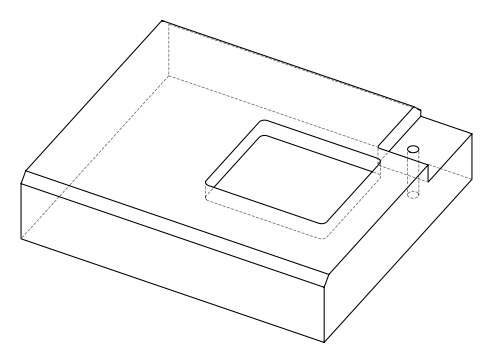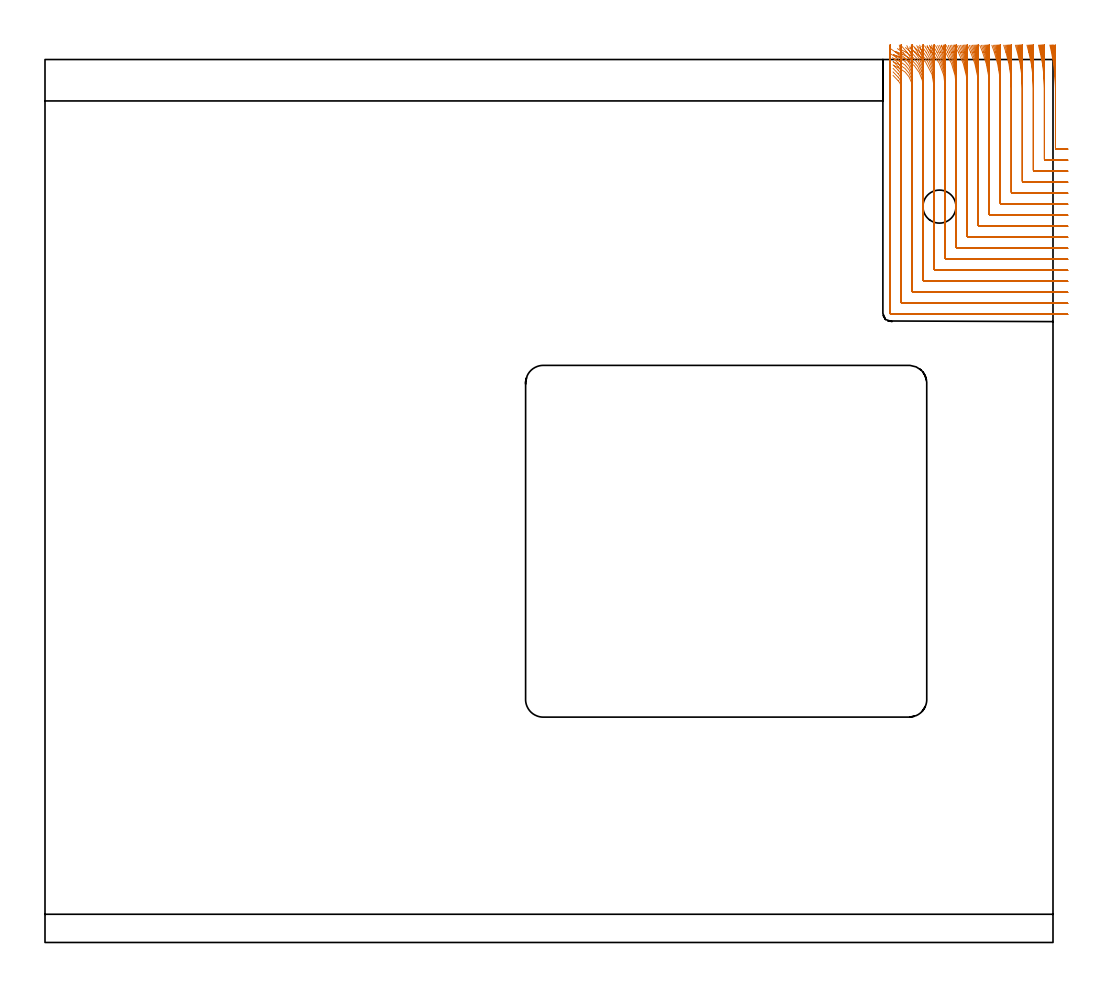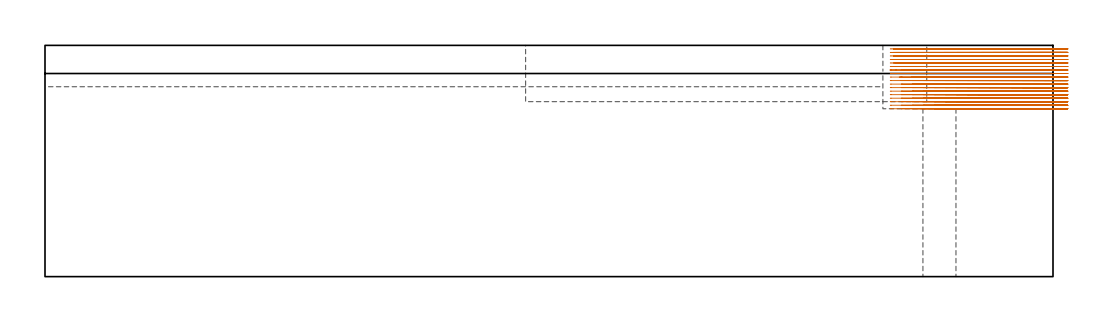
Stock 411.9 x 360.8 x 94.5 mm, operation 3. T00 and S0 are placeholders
(PLAN: 7 operations, 5 tool changes, 139.1 min)
(1 AREA_MILL | FG_CHAMFER_SURFACE | UGT0205_001 | 16.79 min | 49967 mm3)
(2 AREA_MILL_1 | FG_CHAMFER_SURFACE_1 | UGT0205_001 | 16.64 min | 27236 mm3)
(3 MILL_CORNER_NOTCH_RECTANGULAR | CORNER_NOTCH_RECTANGULAR | NXT0201_008 | Follow Part, ap 1.5, ae 75% | 73.32 min | 191637 mm3)
(4 MILL_RECTANGULAR_POCKET | POCKET_RECTANGULAR_STRAIGHT | UGT0201_132 | Follow Part, ap 3.5, ae 75% | 31.72 min | 540738 mm3)
(5 SPOT_DRILL | STEP1HOLE | NXT0321_9005460120000 | 0.04 min | 8 mm3)
(6 DRILL_THROUGH_HOLE_INTO_CENTER | STEP1HOLE | NXT0301_042 | 0.3 min | 2727 mm3)
(7 DRILL_TO_ENLARGE_THROUGH_HOLE | STEP1HOLE | NXT0301_102 | 0.31 min | 7105 mm3)
(TOOL UGT0205_001 | Chamfer Mill 20 x 3 x 45 deg. | D20 FL50 Z2)
(TOOL NXT0201_008 | ENDMILL 6mm [2P460-0600-NA 1630] | D6 FL26 Z6)
(TOOL UGT0201_132 | Carbide End Mill 14.0 | D14 FL30 Z4)
(TOOL NXT0321_9005460120000 | NC Spot Drill, 142deg, 12mm, Carbide, Uncoated | D12 PA142 FL30 Z2)
(TOOL NXT0301_042 | Carbide Drill 7.1mm [860.1-0710-057A1-MM 2214] | D7.1 PA140 FL85 Z2)
(TOOL NXT0301_102 | Carbide Drill 13.5mm [860.1-1350-108A1-MM 2214] | D13.5 PA140 FL123 Z2)
(OP 3 MILL_CORNER_NOTCH_RECTANGULAR)
G17 G21 G94 G90
T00 M6
G54
G17 G0 G90 X410.604 Y366.727 S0 M3
G43 Z104.5 H1
Z93.061
G94 G1 X411.261 Y363.8 F250.
G2 X412.9 Y349.016 R67.5 F500.
G1 Y324.495
G3 X413.195 Y324.2 R0.3
G1 X414.9
X417.9 F250.
G0 Z104.5
X405.937 Y366.716
Z93.061
G1 X406.641 Y363.8
G2 X408.4 Y349.016 R63. F500.
G1 Y319.995
G3 X408.695 Y319.7 R0.3
G1 X414.9
X417.9 F250.
G0 Z104.5
X401.243 Y366.703
Z93.061
G1 X402.001 Y363.8
G2 X403.9 Y349.016 R58.5 F500.
G1 Y315.496
G3 X404.196 Y315.2 R0.3
G1 X414.9
X417.9 F250.
G0 Z104.5
X396.516 Y366.685
Z93.061
G1 X397.337 Y363.8
G2 X399.4 Y349.016 R54. F500.
G1 Y310.996
G3 X399.696 Y310.7 R0.3
G1 X414.9
X417.9 F250.
G0 Z104.5
X391.745 Y366.663
Z93.061
G1 X392.641 Y363.8
G2 X394.9 Y349.016 R49.5 F500.
G1 Y306.496
G3 X395.196 Y306.2 R0.3
G1 X414.9
X417.9 F250.
G0 Z104.5
X386.917 Y366.633
Z93.061
G1 X387.902 Y363.8
G2 X390.4 Y349.016 R45. F500.
G1 Y301.996
G3 X390.696 Y301.7 R0.3
G1 X414.9
X417.9 F250.
G0 Z104.5
X382.01 Y366.593
Z93.061
G1 X383.105 Y363.8
G2 X385.9 Y349.016 R40.5 F500.
G1 Y297.496
G3 X386.196 Y297.2 R0.3
G1 X414.9
X417.9 F250.
G0 Z104.5
X376.992 Y366.535
Z93.061
G1 X378.224 Y363.8
G2 X381.4 Y349.016 R36. F500.
G1 Y292.996
G3 X381.696 Y292.7 R0.3
G1 X414.9
X417.9 F250.
G0 Z104.5
X371.807 Y366.449
Z93.061
G1 X373.215 Y363.8
G2 X376.9 Y349.016 R31.5 F500.
G1 Y288.497
G3 X377.197 Y288.2 R0.3
G1 X414.9
X417.9 F250.
G0 Z104.5
X366.35 Y366.31
Z93.061
G1 X367.993 Y363.8
G2 X372.4 Y349.016 R27. F500.
G1 Y283.997
G3 X372.697 Y283.7 R0.3
G1 X414.9
X417.9 F250.
G0 Z104.5
X360.39 Y366.062
Z93.061
G1 X362.361 Y363.8
G2 X367.9 Y349.016 R22.5 F500.
G1 Y279.497
G3 X368.197 Y279.2 R0.3
G1 X414.9
X417.9 F250.
G0 Z104.5
X353.204 Y365.511
Z93.061
G1 X355.668 Y363.8
G2 X363.4 Y349.016 R18. F500.
G1 Y274.997
G3 X363.697 Y274.7 R0.3
G1 X414.9
X417.9 F250.
G0 Z104.5
X346.738 Y362.781
Z93.061
G1 X349.59 Y361.85
G2 X358.9 Y349.016 R13.5 F500.
G1 Y270.497
G3 X359.197 Y270.2 R0.3
G1 X414.9
X417.9 F250.
G0 Z104.5
X346.713 Y358.412
Z93.061
G1 X349.4 Y357.078
G2 X354.4 Y349.016 R9. F500.
G1 Y265.997
G3 X354.697 Y265.7 R0.3
G1 X414.9
X417.9 F250.
G0 Z104.5
X346.542 Y354.303
Z93.061
G1 X348.63 Y352.149
G2 X349.9 Y349.016 R4.5 F500.
G1 Y261.497
G3 X350.197 Y261.2 R0.3
G1 X414.9
X417.9 F250.
G0 Z104.5
X345.4 Y352.016
Z93.061
G1 Y349.016
Y256.997 F500.
G3 X345.697 Y256.7 R0.3
G1 X414.9
X417.9 F250.
G0 Z104.5
X410.975 Y366.741
Z91.622
G1 X411.568 Y363.8
G2 X412.9 Y350.455 R67.5 F500.
G1 Y324.495
G3 X413.195 Y324.2 R0.3
G1 X414.9
X417.9 F250.
G0 Z104.5
X406.335 Y366.732
Z91.622
G1 X406.97 Y363.8
G2 X408.4 Y350.455 R63. F500.
G1 Y319.995
G3 X408.695 Y319.7 R0.3
G1 X414.9
X417.9 F250.
G0 Z104.5
X401.673 Y366.721
Z91.622
G1 X402.358 Y363.8
G2 X403.9 Y350.455 R58.5 F500.
G1 Y315.496
G3 X404.196 Y315.2 R0.3
G1 X414.9
X417.9 F250.
G0 Z104.5
X396.984 Y366.707
Z91.622
G1 X397.725 Y363.8
G2 X399.4 Y350.455 R54. F500.
G1 Y310.996
G3 X399.696 Y310.7 R0.3
G1 X414.9
X417.9 F250.
G0 Z104.5
X392.258 Y366.689
Z91.622
G1 X393.067 Y363.8
G2 X394.9 Y350.455 R49.5 F500.
G1 Y306.496
G3 X395.196 Y306.2 R0.3
G1 X414.9
X417.9 F250.
G0 Z104.5
X387.486 Y366.665
Z91.622
G1 X388.376 Y363.8
G2 X390.4 Y350.455 R45. F500.
G1 Y301.996
G3 X390.696 Y301.7 R0.3
G1 X414.9
X417.9 F250.
G0 Z104.5
X382.65 Y366.632
Z91.622
G1 X383.638 Y363.8
G2 X385.9 Y350.455 R40.5 F500.
G1 Y297.496
G3 X386.196 Y297.2 R0.3
G1 X414.9
X417.9 F250.
G0 Z104.5
X377.723 Y366.586
Z91.622
G1 X378.835 Y363.8
G2 X381.4 Y350.455 R36. F500.
G1 Y292.996
G3 X381.696 Y292.7 R0.3
G1 X414.9
X417.9 F250.
G0 Z104.5
X372.662 Y366.517
Z91.622
G1 X373.933 Y363.8
G2 X376.9 Y350.455 R31.5 F500.
G1 Y288.497
G3 X377.197 Y288.2 R0.3
G1 X414.9
X417.9 F250.
G0 Z104.5
X367.389 Y366.408
Z91.622
G1 X368.871 Y363.8
G2 X372.4 Y350.455 R27. F500.
G1 Y283.997
G3 X372.697 Y283.7 R0.3
G1 X414.9
X417.9 F250.
G0 Z104.5
X361.736 Y366.215
Z91.622
G1 X363.515 Y363.8
G2 X367.9 Y350.455 R22.5 F500.
G1 Y279.497
G3 X368.197 Y279.2 R0.3
G1 X414.9
X417.9 F250.
G0 Z104.5
X355.255 Y365.813
Z91.622
G1 X357.479 Y363.8
G2 X363.4 Y350.455 R18. F500.
G1 Y274.997
G3 X363.697 Y274.7 R0.3
G1 X414.9
X417.9 F250.
G0 Z104.5
X347.579 Y364.111
Z91.622
G1 X350.368 Y363.007
G2 X358.9 Y350.455 R13.5 F500.
G1 Y270.497
G3 X359.197 Y270.2 R0.3
G1 X414.9
X417.9 F250.
G0 Z104.5
X346.713 Y359.85
Z91.622
G1 X349.4 Y358.517
G2 X354.4 Y350.455 R9. F500.
G1 Y265.997
G3 X354.697 Y265.7 R0.3
G1 X414.9
X417.9 F250.
G0 Z104.5
X346.542 Y355.741
Z91.622
G1 X348.63 Y353.588
G2 X349.9 Y350.455 R4.5 F500.
G1 Y261.497
G3 X350.197 Y261.2 R0.3
G1 X414.9
X417.9 F250.
G0 Z104.5
X345.4 Y353.455
Z91.622
G1 Y350.455
Y256.997 F500.
G3 X345.697 Y256.7 R0.3
G1 X414.9
X417.9 F250.
G0 Z104.5
X411.312 Y366.753
Z90.183
G1 X411.841 Y363.8
G2 X412.9 Y351.893 R67.5 F500.
G1 Y324.495
G3 X413.195 Y324.2 R0.3
G1 X414.9
X417.9 F250.
G0 Z104.5
X406.697 Y366.746
Z90.183
G1 X407.264 Y363.8
G2 X408.4 Y351.893 R63. F500.
G1 Y319.995
G3 X408.695 Y319.7 R0.3
G1 X414.9
X417.9 F250.
G0 Z104.5
X402.065 Y366.737
Z90.183
G1 X402.675 Y363.8
G2 X403.9 Y351.893 R58.5 F500.
G1 Y315.496
G3 X404.196 Y315.2 R0.3
G1 X414.9
X417.9 F250.
G0 Z104.5
X397.409 Y366.726
Z90.183
G1 X398.071 Y363.8
G2 X399.4 Y351.893 R54. F500.
G1 Y310.996
G3 X399.696 Y310.7 R0.3
G1 X414.9
X417.9 F250.
G0 Z104.5
X392.725 Y366.712
Z90.183
G1 X393.447 Y363.8
G2 X394.9 Y351.893 R49.5 F500.
G1 Y306.496
G3 X395.196 Y306.2 R0.3
G1 X414.9
X417.9 F250.
G0 Z104.5
X388.002 Y366.693
Z90.183
G1 X388.796 Y363.8
G2 X390.4 Y351.893 R45. F500.
G1 Y301.996
G3 X390.696 Y301.7 R0.3
G1 X414.9
X417.9 F250.
G0 Z104.5
X383.228 Y366.667
Z90.183
G1 X384.11 Y363.8
G2 X385.9 Y351.893 R40.5 F500.
G1 Y297.496
G3 X386.196 Y297.2 R0.3
G1 X414.9
X417.9 F250.
G0 Z104.5
X378.381 Y366.631
Z90.183
G1 X379.374 Y363.8
G2 X381.4 Y351.893 R36. F500.
G1 Y292.996
G3 X381.696 Y292.7 R0.3
G1 X414.9
X417.9 F250.
G0 Z104.5
X373.429 Y366.577
Z90.183
G1 X374.563 Y363.8
G2 X376.9 Y351.893 R31.5 F500.
G1 Y288.497
G3 X377.197 Y288.2 R0.3
G1 X414.9
X417.9 F250.
G0 Z104.5
X368.31 Y366.492
Z90.183
G1 X369.633 Y363.8
G2 X372.4 Y351.893 R27. F500.
G1 Y283.997
G3 X372.697 Y283.7 R0.3
G1 X414.9
X417.9 F250.
G0 Z104.5
X362.903 Y366.345
Z90.183
G1 X364.491 Y363.8
G2 X367.9 Y351.893 R22.5 F500.
G1 Y279.497
G3 X368.197 Y279.2 R0.3
G1 X414.9
X417.9 F250.
G0 Z104.5
X356.914 Y366.05
Z90.183
G1 X358.899 Y363.8
G2 X363.4 Y351.893 R18. F500.
G1 Y274.997
G3 X363.697 Y274.7 R0.3
G1 X414.9
X417.9 F250.
G0 Z104.5
X349.219 Y365.184
Z90.183
G1 X351.854 Y363.75
G2 X358.9 Y351.893 R13.5 F500.
G1 Y270.497
G3 X359.197 Y270.2 R0.3
G1 X414.9
X417.9 F250.
G0 Z104.5
X346.713 Y361.288
Z90.183
G1 X349.4 Y359.955
G2 X354.4 Y351.893 R9. F500.
G1 Y265.997
G3 X354.697 Y265.7 R0.3
G1 X414.9
X417.9 F250.
G0 Z104.5
X346.541 Y357.179
Z90.183
G1 X348.63 Y355.026
G2 X349.9 Y351.893 R4.5 F500.
G1 Y261.497
G3 X350.197 Y261.2 R0.3
G1 X414.9
X417.9 F250.
G0 Z104.5
X345.4 Y354.893
Z90.183
G1 Y351.893
Y256.997 F500.
G3 X345.697 Y256.7 R0.3
G1 X414.9
X417.9 F250.
G0 Z104.5
X411.619 Y366.758
Z88.744
G1 X412.084 Y363.794
G2 X412.9 Y353.332 R67.5 F500.
G1 Y324.495
G3 X413.195 Y324.2 R0.3
G1 X414.9
X417.9 F250.
G0 Z104.5
X407.026 Y366.758
Z88.744
G1 X407.524 Y363.8
G2 X408.4 Y353.332 R63. F500.
G1 Y319.995
G3 X408.695 Y319.7 R0.3
G1 X414.9
X417.9 F250.
G0 Z104.5
X402.419 Y366.752
Z88.744
G1 X402.956 Y363.8
G2 X403.9 Y353.332 R58.5 F500.
G1 Y315.496
G3 X404.196 Y315.2 R0.3
G1 X414.9
X417.9 F250.
G0 Z104.5
X397.794 Y366.743
Z88.744
G1 X398.376 Y363.8
G2 X399.4 Y353.332 R54. F500.
G1 Y310.996
G3 X399.696 Y310.7 R0.3
G1 X414.9
X417.9 F250.
G0 Z104.5
X393.146 Y366.732
Z88.744
G1 X393.78 Y363.8
G2 X394.9 Y353.332 R49.5 F500.
G1 Y306.496
G3 X395.196 Y306.2 R0.3
G1 X414.9
X417.9 F250.
G0 Z104.5
X388.468 Y366.718
Z88.744
G1 X389.165 Y363.8
G2 X390.4 Y353.332 R45. F500.
G1 Y301.996
G3 X390.696 Y301.7 R0.3
G1 X414.9
X417.9 F250.
G0 Z104.5
X383.748 Y366.698
Z88.744
G1 X384.524 Y363.8
G2 X385.9 Y353.332 R40.5 F500.
G1 Y297.496
G3 X386.196 Y297.2 R0.3
G1 X414.9
X417.9 F250.
G0 Z104.5
X378.972 Y366.67
Z88.744
G1 X379.844 Y363.8
G2 X381.4 Y353.332 R36. F500.
G1 Y292.996
G3 X381.696 Y292.7 R0.3
G1 X414.9
X417.9 F250.
G0 Z104.5
X374.113 Y366.629
Z88.744
G1 X375.11 Y363.8
G2 X376.9 Y353.332 R31.5 F500.
G1 Y288.497
G3 X377.197 Y288.2 R0.3
G1 X414.9
X417.9 F250.
G0 Z104.5
X369.125 Y366.565
Z88.744
G1 X370.288 Y363.8
G2 X372.4 Y353.332 R27. F500.
G1 Y283.997
G3 X372.697 Y283.7 R0.3
G1 X414.9
X417.9 F250.
G0 Z104.5
X363.921 Y366.456
Z88.744
G1 X365.316 Y363.8
G2 X367.9 Y353.332 R22.5 F500.
G1 Y279.497
G3 X368.197 Y279.2 R0.3
G1 X414.9
X417.9 F250.
G0 Z104.5
X358.298 Y366.24
Z88.744
G1 X360.043 Y363.8
G2 X363.4 Y353.332 R18. F500.
G1 Y274.997
G3 X363.697 Y274.7 R0.3
G1 X414.9
X417.9 F250.
G0 Z104.5
X351.598 Y365.694
Z88.744
G1 X353.924 Y363.8
G2 X358.9 Y353.332 R13.5 F500.
G1 Y270.497
G3 X359.197 Y270.2 R0.3
G1 X414.9
X417.9 F250.
G0 Z104.5
X346.776 Y362.718
Z88.744
G1 X349.454 Y361.367
G2 X354.4 Y353.332 R9. F500.
G1 Y265.997
G3 X354.697 Y265.7 R0.3
G1 X414.9
X417.9 F250.
G0 Z104.5
X346.538 Y358.619
Z88.744
G1 X348.628 Y356.467
G2 X349.9 Y353.332 R4.5 F500.
G1 Y261.497
G3 X350.197 Y261.2 R0.3
G1 X414.9
X417.9 F250.
G0 Z104.5
X345.4 Y356.332
Z88.744
G1 Y353.332
Y256.997 F500.
G3 X345.697 Y256.7 R0.3
G1 X414.9
X417.9 F250.
G0 Z104.5
X411.897 Y366.747
Z87.305
G1 X412.297 Y363.774
G2 X412.9 Y354.771 R67.5 F500.
G1 Y324.495
G3 X413.195 Y324.2 R0.3
G1 X414.9
X417.9 F250.
G0 Z104.5
X407.32 Y366.769
Z87.305
G1 X407.75 Y363.8
G2 X408.4 Y354.771 R63. F500.
G1 Y319.995
G3 X408.695 Y319.7 R0.3
G1 X414.9
X417.9 F250.
G0 Z104.5
X402.736 Y366.764
Z87.305
G1 X403.199 Y363.8
G2 X403.9 Y354.771 R58.5 F500.
G1 Y315.496
G3 X404.196 Y315.2 R0.3
G1 X414.9
X417.9 F250.
G0 Z104.5
X398.138 Y366.758
Z87.305
G1 X398.64 Y363.8
G2 X399.4 Y354.771 R54. F500.
G1 Y310.996
G3 X399.696 Y310.7 R0.3
G1 X414.9
X417.9 F250.
G0 Z104.5
X393.522 Y366.75
Z87.305
G1 X394.07 Y363.8
G2 X394.9 Y354.771 R49.5 F500.
G1 Y306.496
G3 X395.196 Y306.2 R0.3
G1 X414.9
X417.9 F250.
G0 Z104.5
X388.883 Y366.739
Z87.305
G1 X389.485 Y363.8
G2 X390.4 Y354.771 R45. F500.
G1 Y301.996
G3 X390.696 Y301.7 R0.3
G1 X414.9
X417.9 F250.
G0 Z104.5
X384.212 Y366.724
Z87.305
G1 X384.881 Y363.8
G2 X385.9 Y354.771 R40.5 F500.
G1 Y297.496
G3 X386.196 Y297.2 R0.3
G1 X414.9
X417.9 F250.
G0 Z104.5
X379.497 Y366.704
Z87.305
G1 X380.249 Y363.8
G2 X381.4 Y354.771 R36. F500.
G1 Y292.996
G3 X381.696 Y292.7 R0.3
G1 X414.9
X417.9 F250.
G0 Z104.5
X374.718 Y366.674
Z87.305
G1 X375.578 Y363.8
G2 X376.9 Y354.771 R31.5 F500.
G1 Y288.497
G3 X377.197 Y288.2 R0.3
G1 X414.9
X417.9 F250.
G0 Z104.5
X369.842 Y366.627
Z87.305
G1 X370.845 Y363.8
G2 X372.4 Y354.771 R27. F500.
G1 Y283.997
G3 X372.697 Y283.7 R0.3
G1 X414.9
X417.9 F250.
G0 Z104.5
X364.805 Y366.548
Z87.305
G1 X366.009 Y363.8
G2 X367.9 Y354.771 R22.5 F500.
G1 Y279.497
G3 X368.197 Y279.2 R0.3
G1 X414.9
X417.9 F250.
G0 Z104.5
X359.467 Y366.395
Z87.305
G1 X360.972 Y363.8
G2 X363.4 Y354.771 R18. F500.
G1 Y274.997
G3 X363.697 Y274.7 R0.3
G1 X414.9
X417.9 F250.
G0 Z104.5
X353.43 Y366.03
Z87.305
G1 X355.436 Y363.8
G2 X358.9 Y354.771 R13.5 F500.
G1 Y270.497
G3 X359.197 Y270.2 R0.3
G1 X414.9
X417.9 F250.
G0 Z104.5
X347.365 Y364.052
Z87.305
G1 X349.953 Y362.534
G2 X354.4 Y354.771 R9. F500.
G1 Y265.997
G3 X354.697 Y265.7 R0.3
G1 X414.9
X417.9 F250.
G0 Z104.5
X346.54 Y360.057
Z87.305
G1 X348.629 Y357.904
G2 X349.9 Y354.771 R4.5 F500.
G1 Y261.497
G3 X350.197 Y261.2 R0.3
G1 X414.9
X417.9 F250.
G0 Z104.5
X345.4 Y357.771
Z87.305
G1 Y354.771
Y256.997 F500.
G3 X345.697 Y256.7 R0.3
G1 X414.9
X417.9 F250.
G0 Z104.5
X412.148 Y366.724
Z85.867
G1 X412.482 Y363.743
G2 X412.9 Y356.242 R67.5 F500.
G1 Y324.495
G3 X413.195 Y324.2 R0.3
G1 X414.9
X417.9 F250.
G0 Z104.5
X407.585 Y366.778
Z85.867
G1 X407.945 Y363.8
G2 X408.4 Y356.242 R63. F500.
G1 Y319.995
G3 X408.695 Y319.7 R0.3
G1 X414.9
X417.9 F250.
G0 Z104.5
X403.022 Y366.775
Z85.867
G1 X403.41 Y363.8
G2 X403.9 Y356.242 R58.5 F500.
G1 Y315.496
G3 X404.196 Y315.2 R0.3
G1 X414.9
X417.9 F250.
G0 Z104.5
X398.448 Y366.77
Z85.867
G1 X398.868 Y363.8
G2 X399.4 Y356.242 R54. F500.
G1 Y310.996
G3 X399.696 Y310.7 R0.3
G1 X414.9
X417.9 F250.
G0 Z104.5
X393.861 Y366.765
Z85.867
G1 X394.32 Y363.8
G2 X394.9 Y356.242 R49.5 F500.
G1 Y306.496
G3 X395.196 Y306.2 R0.3
G1 X414.9
X417.9 F250.
G0 Z104.5
X389.257 Y366.757
Z85.867
G1 X389.761 Y363.8
G2 X390.4 Y356.242 R45. F500.
G1 Y301.996
G3 X390.696 Y301.7 R0.3
G1 X414.9
X417.9 F250.
G0 Z104.5
X384.629 Y366.747
Z85.867
G1 X385.188 Y363.8
G2 X385.9 Y356.242 R40.5 F500.
G1 Y297.496
G3 X386.196 Y297.2 R0.3
G1 X414.9
X417.9 F250.
G0 Z104.5
X379.968 Y366.733
Z85.867
G1 X380.598 Y363.8
G2 X381.4 Y356.242 R36. F500.
G1 Y292.996
G3 X381.696 Y292.7 R0.3
G1 X414.9
X417.9 F250.
G0 Z104.5
X375.26 Y366.712
Z85.867
G1 X375.98 Y363.8
G2 X376.9 Y356.242 R31.5 F500.
G1 Y288.497
G3 X377.197 Y288.2 R0.3
G1 X414.9
X417.9 F250.
G0 Z104.5
X370.481 Y366.68
Z85.867
G1 X371.32 Y363.8
G2 X372.4 Y356.242 R27. F500.
G1 Y283.997
G3 X372.697 Y283.7 R0.3
G1 X414.9
X417.9 F250.
G0 Z104.5
X365.585 Y366.626
Z85.867
G1 X366.592 Y363.8
G2 X367.9 Y356.242 R22.5 F500.
G1 Y279.497
G3 X368.197 Y279.2 R0.3
G1 X414.9
X417.9 F250.
G0 Z104.5
X360.476 Y366.523
Z85.867
G1 X361.736 Y363.8
G2 X363.4 Y356.242 R18. F500.
G1 Y274.997
G3 X363.697 Y274.7 R0.3
G1 X414.9
X417.9 F250.
G0 Z104.5
X354.906 Y366.286
Z85.867
G1 X356.586 Y363.8
G2 X358.9 Y356.242 R13.5 F500.
G1 Y270.497
G3 X359.197 Y270.2 R0.3
G1 X414.9
X417.9 F250.
G0 Z104.5
X348.32 Y365.268
Z85.867
G1 X350.736 Y363.489
G2 X354.4 Y356.242 R9. F500.
G1 Y265.997
G3 X354.697 Y265.7 R0.3
G1 X414.9
X417.9 F250.
G0 Z104.5
X346.317 Y361.572
Z85.867
G1 X348.495 Y359.509
G2 X349.9 Y356.242 R4.5 F500.
G1 Y261.497
G3 X350.197 Y261.2 R0.3
G1 X414.9
X417.9 F250.
G0 Z104.5
X345.4 Y359.242
Z85.867
G1 Y356.242
Y256.997 F500.
G3 X345.697 Y256.7 R0.3
G1 X414.9
X417.9 F250.
G0 Z104.5
X412.393 Y366.693
Z84.428
G1 X412.651 Y363.705
G2 X412.9 Y357.909 R67.5 F500.
G1 Y324.495
G3 X413.195 Y324.2 R0.3
G1 X414.9
X417.9 F250.
G0 Z104.5
X407.843 Y366.787
Z84.428
G1 X408.124 Y363.8
G2 X408.4 Y357.909 R63. F500.
G1 Y319.995
G3 X408.695 Y319.7 R0.3
G1 X414.9
X417.9 F250.
G0 Z104.5
X403.301 Y366.785
Z84.428
G1 X403.603 Y363.8
G2 X403.9 Y357.909 R58.5 F500.
G1 Y315.496
G3 X404.196 Y315.2 R0.3
G1 X414.9
X417.9 F250.
G0 Z104.5
X398.75 Y366.782
Z84.428
G1 X399.078 Y363.8
G2 X399.4 Y357.909 R54. F500.
G1 Y310.996
G3 X399.696 Y310.7 R0.3
G1 X414.9
X417.9 F250.
G0 Z104.5
X394.191 Y366.779
Z84.428
G1 X394.548 Y363.8
G2 X394.9 Y357.909 R49.5 F500.
G1 Y306.496
G3 X395.196 Y306.2 R0.3
G1 X414.9
X417.9 F250.
G0 Z104.5
X389.62 Y366.774
Z84.428
G1 X390.013 Y363.8
G2 X390.4 Y357.909 R45. F500.
G1 Y301.996
G3 X390.696 Y301.7 R0.3
G1 X414.9
X417.9 F250.
G0 Z104.5
X385.033 Y366.768
Z84.428
G1 X385.469 Y363.8
G2 X385.9 Y357.909 R40.5 F500.
G1 Y297.496
G3 X386.196 Y297.2 R0.3
G1 X414.9
X417.9 F250.
G0 Z104.5
X380.424 Y366.76
Z84.428
G1 X380.915 Y363.8
G2 X381.4 Y357.909 R36. F500.
G1 Y292.996
G3 X381.696 Y292.7 R0.3
G1 X414.9
X417.9 F250.
G0 Z104.5
X375.783 Y366.747
Z84.428
G1 X376.344 Y363.8
G2 X376.9 Y357.909 R31.5 F500.
G1 Y288.497
G3 X377.197 Y288.2 R0.3
G1 X414.9
X417.9 F250.
G0 Z104.5
X371.095 Y366.728
Z84.428
G1 X371.749 Y363.8
G2 X372.4 Y357.909 R27. F500.
G1 Y283.997
G3 X372.697 Y283.7 R0.3
G1 X414.9
X417.9 F250.
G0 Z104.5
X366.33 Y366.695
Z84.428
G1 X367.115 Y363.8
G2 X367.9 Y357.909 R22.5 F500.
G1 Y279.497
G3 X368.197 Y279.2 R0.3
G1 X414.9
X417.9 F250.
G0 Z104.5
X361.427 Y366.635
Z84.428
G1 X362.409 Y363.8
G2 X363.4 Y357.909 R18. F500.
G1 Y274.997
G3 X363.697 Y274.7 R0.3
G1 X414.9
X417.9 F250.
G0 Z104.5
X356.238 Y366.499
Z84.428
G1 X357.547 Y363.8
G2 X358.9 Y357.909 R13.5 F500.
G1 Y270.497
G3 X359.197 Y270.2 R0.3
G1 X414.9
X417.9 F250.
G0 Z104.5
X350.24 Y366.068
Z84.428
G1 X352.204 Y363.8
G2 X354.4 Y357.909 R9. F500.
G1 Y265.997
G3 X354.697 Y265.7 R0.3
G1 X414.9
X417.9 F250.
G0 Z104.5
X345.206 Y363.314
Z84.428
G1 X347.76 Y361.74
G2 X349.9 Y357.909 R4.5 F500.
G1 Y261.497
G3 X350.197 Y261.2 R0.3
G1 X414.9
X417.9 F250.
G0 Z104.5
X345.4 Y360.909
Z84.428
G1 Y357.909
Y256.997 F500.
G3 X345.697 Y256.7 R0.3
G1 X414.9
X417.9 F250.
G0 Z104.5
X412.622 Y366.66
Z82.989
G1 X412.792 Y363.664
G2 X412.9 Y359.842 R67.5 F500.
G1 Y324.495
G3 X413.195 Y324.2 R0.3
G1 X414.9
X417.9 F250.
G0 Z104.5
X408.087 Y366.794
Z82.989
G1 X408.276 Y363.8
G2 X408.4 Y359.842 R63. F500.
G1 Y319.995
G3 X408.695 Y319.7 R0.3
G1 X414.9
X417.9 F250.
G0 Z104.5
X403.563 Y366.793
Z82.989
G1 X403.766 Y363.8
G2 X403.9 Y359.842 R58.5 F500.
G1 Y315.496
G3 X404.196 Y315.2 R0.3
G1 X414.9
X417.9 F250.
G0 Z104.5
X399.035 Y366.792
Z82.989
G1 X399.255 Y363.8
G2 X399.4 Y359.842 R54. F500.
G1 Y310.996
G3 X399.696 Y310.7 R0.3
G1 X414.9
X417.9 F250.
G0 Z104.5
X394.502 Y366.79
Z82.989
G1 X394.742 Y363.8
G2 X394.9 Y359.842 R49.5 F500.
G1 Y306.496
G3 X395.196 Y306.2 R0.3
G1 X414.9
X417.9 F250.
G0 Z104.5
X389.962 Y366.788
Z82.989
G1 X390.226 Y363.8
G2 X390.4 Y359.842 R45. F500.
G1 Y301.996
G3 X390.696 Y301.7 R0.3
G1 X414.9
X417.9 F250.
G0 Z104.5
X385.413 Y366.786
Z82.989
G1 X385.706 Y363.8
G2 X385.9 Y359.842 R40.5 F500.
G1 Y297.496
G3 X386.196 Y297.2 R0.3
G1 X414.9
X417.9 F250.
G0 Z104.5
X380.852 Y366.782
Z82.989
G1 X381.182 Y363.8
G2 X381.4 Y359.842 R36. F500.
G1 Y292.996
G3 X381.696 Y292.7 R0.3
G1 X414.9
X417.9 F250.
G0 Z104.5
X376.273 Y366.776
Z82.989
G1 X376.65 Y363.8
G2 X376.9 Y359.842 R31.5 F500.
G1 Y288.497
G3 X377.197 Y288.2 R0.3
G1 X414.9
X417.9 F250.
G0 Z104.5
X371.669 Y366.768
Z82.989
G1 X372.108 Y363.8
G2 X372.4 Y359.842 R27. F500.
G1 Y283.997
G3 X372.697 Y283.7 R0.3
G1 X414.9
X417.9 F250.
G0 Z104.5
X367.021 Y366.753
Z82.989
G1 X367.549 Y363.8
G2 X367.9 Y359.842 R22.5 F500.
G1 Y279.497
G3 X368.197 Y279.2 R0.3
G1 X414.9
X417.9 F250.
G0 Z104.5
X362.3 Y366.727
Z82.989
G1 X362.96 Y363.8
G2 X363.4 Y359.842 R18. F500.
G1 Y274.997
G3 X363.697 Y274.7 R0.3
G1 X414.9
X417.9 F250.
G0 Z104.5
X357.427 Y366.668
Z82.989
G1 X358.307 Y363.8
G2 X358.9 Y359.842 R13.5 F500.
G1 Y270.497
G3 X359.197 Y270.2 R0.3
G1 X414.9
X417.9 F250.
G0 Z104.5
X352.164 Y366.494
Z82.989
G1 X353.483 Y363.8
G2 X354.4 Y359.842 R9. F500.
G1 Y265.997
G3 X354.697 Y265.7 R0.3
G1 X414.9
X417.9 F250.
G0 Z104.5
X345.48 Y365.25
Z82.989
G1 X347.951 Y363.549
G2 X349.9 Y359.842 R4.5 F500.
G1 Y261.497
G3 X350.197 Y261.2 R0.3
G1 X414.9
X417.9 F250.
G0 Z104.5
X345.4 Y362.842
Z82.989
G1 Y359.842
Y256.997 F500.
G3 X345.697 Y256.7 R0.3
G1 X414.9
X417.9 F250.
G0 Z104.5
X412.856 Y366.63
Z81.55
G1 X412.894 Y363.63
G2 X412.9 Y362.76 R67.5 F500.
G1 Y324.495
G3 X413.195 Y324.2 R0.3
G1 X414.9
X417.9 F250.
G0 Z104.5
X408.342 Y366.8
Z81.55
G1 X408.391 Y363.8
G2 X408.4 Y362.76 R63. F500.
G1 Y319.995
G3 X408.695 Y319.7 R0.3
G1 X414.9
X417.9 F250.
G0 Z104.5
X403.837 Y366.8
Z81.55
G1 X403.891 Y363.8
G2 X403.9 Y362.76 R58.5 F500.
G1 Y315.495
G3 X404.195 Y315.2 R0.3
G1 X414.9
X417.9 F250.
G0 Z104.5
X399.332 Y366.799
Z81.55
G1 X399.39 Y363.8
G2 X399.4 Y362.76 R54. F500.
G1 Y310.996
G3 X399.696 Y310.7 R0.3
G1 X414.9
X417.9 F250.
G0 Z104.5
X394.826 Y366.799
Z81.55
G1 X394.889 Y363.8
G2 X394.9 Y362.76 R49.5 F500.
G1 Y306.496
G3 X395.196 Y306.2 R0.3
G1 X414.9
X417.9 F250.
G0 Z104.5
X390.319 Y366.799
Z81.55
G1 X390.388 Y363.8
G2 X390.4 Y362.76 R45. F500.
G1 Y301.996
G3 X390.696 Y301.7 R0.3
G1 X414.9
X417.9 F250.
G0 Z104.5
X385.81 Y366.799
Z81.55
G1 X385.887 Y363.8
G2 X385.9 Y362.76 R40.5 F500.
G1 Y297.496
G3 X386.196 Y297.2 R0.3
G1 X414.9
X417.9 F250.
G0 Z104.5
X381.298 Y366.799
Z81.55
G1 X381.385 Y363.8
G2 X381.4 Y362.76 R36. F500.
G1 Y292.996
G3 X381.696 Y292.7 R0.3
G1 X414.9
X417.9 F250.
G0 Z104.5
X376.784 Y366.798
Z81.55
G1 X376.883 Y363.8
G2 X376.9 Y362.76 R31.5 F500.
G1 Y288.496
G3 X377.196 Y288.2 R0.3
G1 X414.9
X417.9 F250.
G0 Z104.5
X372.264 Y366.798
Z81.55
G1 X372.38 Y363.8
G2 X372.4 Y362.76 R27. F500.
G1 Y283.997
G3 X372.697 Y283.7 R0.3
G1 X414.9
X417.9 F250.
G0 Z104.5
X367.737 Y366.797
Z81.55
G1 X367.876 Y363.8
G2 X367.9 Y362.76 R22.5 F500.
G1 Y279.497
G3 X368.197 Y279.2 R0.3
G1 X414.9
X417.9 F250.
G0 Z104.5
X363.197 Y366.795
Z81.55
G1 X363.37 Y363.8
G2 X363.4 Y362.76 R18. F500.
G1 Y274.997
G3 X363.697 Y274.7 R0.3
G1 X414.9
X417.9 F250.
G0 Z104.5
X358.629 Y366.791
Z81.55
G1 X358.86 Y363.8
G2 X358.9 Y362.76 R13.5 F500.
G1 Y270.497
G3 X359.197 Y270.2 R0.3
G1 X414.9
X417.9 F250.
G0 Z104.5
X353.993 Y366.78
Z81.55
G1 X354.34 Y363.8
G2 X354.4 Y362.76 R9. F500.
G1 Y265.997
G3 X354.697 Y265.7 R0.3
G1 X414.9
X417.9 F250.
G0 Z104.5
X349.085 Y366.719
Z81.55
G1 X349.778 Y363.8
G2 X349.9 Y362.76 R4.5 F500.
G1 Y261.497
G3 X350.197 Y261.2 R0.3
G1 X414.9
X417.9 F250.
G0 Z104.5
X345.4 Y365.76
Z81.55
G1 Y362.76
Y256.997 F500.
G3 X345.697 Y256.7 R0.3
G1 X414.9
X417.9 F250.
G0 Z104.5
X412.9 Y366.628
Z80.111
G1 Y363.628
Y324.495 F500.
G3 X413.195 Y324.2 R0.3
G1 X414.9
X417.9 F250.
G0 Z104.5
X408.395 Y366.8
Z80.111
G1 X408.4 Y363.8
Y363.701 F500.
Y319.995
G3 X408.695 Y319.7 R0.3
G1 X414.9
X417.9 F250.
G0 Z104.5
X403.895 Y366.8
Z80.111
G1 X403.9 Y363.8
Y363.701 F500.
Y315.495
G3 X404.195 Y315.2 R0.3
G1 X414.9
X417.9 F250.
G0 Z104.5
X399.394 Y366.8
Z80.111
G1 X399.4 Y363.8
Y363.701 F500.
Y310.996
G3 X399.696 Y310.7 R0.3
G1 X414.9
X417.9 F250.
G0 Z104.5
X394.894 Y366.8
Z80.111
G1 X394.9 Y363.8
Y363.701 F500.
Y306.496
G3 X395.196 Y306.2 R0.3
G1 X414.9
X417.9 F250.
G0 Z104.5
X390.393 Y366.8
Z80.111
G1 X390.4 Y363.8
Y363.701 F500.
Y301.996
G3 X390.696 Y301.7 R0.3
G1 X414.9
X417.9 F250.
G0 Z104.5
X385.893 Y366.8
Z80.111
G1 X385.9 Y363.8
Y363.701 F500.
Y297.496
G3 X386.196 Y297.2 R0.3
G1 X414.9
X417.9 F250.
G0 Z104.5
X381.392 Y366.8
Z80.111
G1 X381.4 Y363.8
Y363.701 F500.
Y292.996
G3 X381.696 Y292.7 R0.3
G1 X414.9
X417.9 F250.
G0 Z104.5
X376.89 Y366.8
Z80.111
G1 X376.9 Y363.8
Y363.701 F500.
Y288.496
G3 X377.196 Y288.2 R0.3
G1 X414.9
X417.9 F250.
G0 Z104.5
X372.389 Y366.8
Z80.111
G1 X372.4 Y363.8
Y363.701 F500.
Y283.997
G3 X372.697 Y283.7 R0.3
G1 X414.9
X417.9 F250.
G0 Z104.5
X367.887 Y366.8
Z80.111
G1 X367.9 Y363.8
Y363.701 F500.
Y279.497
G3 X368.197 Y279.2 R0.3
G1 X414.9
X417.9 F250.
G0 Z104.5
X363.383 Y366.8
Z80.111
G1 X363.4 Y363.8
Y363.701 F500.
Y274.997
G3 X363.697 Y274.7 R0.3
G1 X414.9
X417.9 F250.
G0 Z104.5
X358.878 Y366.8
Z80.111
G1 X358.9 Y363.8
Y363.701 F500.
Y270.497
G3 X359.197 Y270.2 R0.3
G1 X414.9
X417.9 F250.
G0 Z104.5
X354.367 Y366.8
Z80.111
G1 X354.399 Y363.8
X354.4 Y363.701 F500.
Y265.997
G3 X354.697 Y265.7 R0.3
G1 X414.9
X417.9 F250.
G0 Z104.5
X349.833 Y366.799
Z80.111
G1 X349.899 Y363.8
X349.9 Y363.701 F500.
Y261.497
G3 X350.197 Y261.2 R0.3
G1 X414.9
X417.9 F250.
G0 Z104.5
X345.4 Y366.701
Z80.111
G1 Y363.701
Y256.997 F500.
G3 X345.697 Y256.7 R0.3
G1 X414.9
X417.9 F250.
G0 Z104.5
X412.9 Y366.628
Z78.672
G1 Y363.628
Y324.495 F500.
G3 X413.195 Y324.2 R0.3
G1 X414.9
X417.9 F250.
G0 Z104.5
X408.4 Y366.8
Z78.672
G1 Y363.8
Y319.995 F500.
G3 X408.695 Y319.7 R0.3
G1 X414.9
X417.9 F250.
G0 Z104.5
X403.9 Y366.8
Z78.672
G1 Y363.8
Y315.495 F500.
G3 X404.195 Y315.2 R0.3
G1 X414.9
X417.9 F250.
G0 Z104.5
X399.4 Y366.8
Z78.672
G1 Y363.8
Y310.996 F500.
G3 X399.696 Y310.7 R0.3
G1 X414.9
X417.9 F250.
G0 Z104.5
X394.9 Y366.8
Z78.672
G1 Y363.8
Y306.496 F500.
G3 X395.196 Y306.2 R0.3
G1 X414.9
X417.9 F250.
G0 Z104.5
X390.4 Y366.8
Z78.672
G1 Y363.8
Y301.996 F500.
G3 X390.696 Y301.7 R0.3
G1 X414.9
X417.9 F250.
G0 Z104.5
X385.9 Y366.8
Z78.672
G1 Y363.8
Y297.496 F500.
G3 X386.196 Y297.2 R0.3
G1 X414.9
X417.9 F250.
G0 Z104.5
X381.4 Y366.8
Z78.672
G1 Y363.8
Y292.996 F500.
G3 X381.696 Y292.7 R0.3
G1 X414.9
X417.9 F250.
G0 Z104.5
X376.9 Y366.8
Z78.672
G1 Y363.8
Y288.496 F500.
G3 X377.196 Y288.2 R0.3
G1 X414.9
X417.9 F250.
G0 Z104.5
X372.4 Y366.8
Z78.672
G1 Y363.8
Y283.997 F500.
G3 X372.697 Y283.7 R0.3
G1 X414.9
X417.9 F250.
G0 Z104.5
X367.9 Y366.8
Z78.672
G1 Y363.8
Y279.497 F500.
G3 X368.197 Y279.2 R0.3
G1 X414.9
X417.9 F250.
G0 Z104.5
X363.4 Y366.8
Z78.672
G1 Y363.8
Y274.997 F500.
G3 X363.697 Y274.7 R0.3
G1 X414.9
X417.9 F250.
G0 Z104.5
X358.9 Y366.8
Z78.672
G1 Y363.8
Y270.497 F500.
G3 X359.197 Y270.2 R0.3
G1 X414.9
X417.9 F250.
G0 Z104.5
X354.4 Y366.8
Z78.672
G1 Y363.8
Y265.997 F500.
G3 X354.697 Y265.7 R0.3
G1 X414.9
X417.9 F250.
G0 Z104.5
X349.9 Y366.8
Z78.672
G1 Y363.8
Y261.497 F500.
G3 X350.197 Y261.2 R0.3
G1 X414.9
X417.9 F250.
G0 Z104.5
X345.4 Y366.8
Z78.672
G1 Y363.8
Y256.997 F500.
G3 X345.697 Y256.7 R0.3
G1 X414.9
X417.9 F250.
G0 Z104.5
X412.9 Y366.628
Z77.233
G1 Y363.628
Y324.495 F500.
G3 X413.195 Y324.2 R0.3
G1 X414.9
X417.9 F250.
G0 Z104.5
X408.4 Y366.8
Z77.233
G1 Y363.8
Y319.995 F500.
G3 X408.695 Y319.7 R0.3
G1 X414.9
X417.9 F250.
G0 Z104.5
X403.9 Y366.8
Z77.233
G1 Y363.8
Y315.495 F500.
G3 X404.195 Y315.2 R0.3
G1 X414.9
X417.9 F250.
G0 Z104.5
X399.4 Y366.8
Z77.233
G1 Y363.8
Y310.996 F500.
G3 X399.696 Y310.7 R0.3
G1 X414.9
X417.9 F250.
G0 Z104.5
X394.9 Y366.8
Z77.233
G1 Y363.8
Y306.496 F500.
G3 X395.196 Y306.2 R0.3
G1 X414.9
X417.9 F250.
G0 Z104.5
X390.4 Y366.8
Z77.233
G1 Y363.8
Y301.996 F500.
G3 X390.696 Y301.7 R0.3
G1 X414.9
X417.9 F250.
G0 Z104.5
X385.9 Y366.8
Z77.233
G1 Y363.8
Y297.496 F500.
G3 X386.196 Y297.2 R0.3
G1 X414.9
X417.9 F250.
G0 Z104.5
X381.4 Y366.8
Z77.233
G1 Y363.8
Y292.996 F500.
G3 X381.696 Y292.7 R0.3
G1 X414.9
X417.9 F250.
G0 Z104.5
X376.9 Y366.8
Z77.233
G1 Y363.8
Y288.496 F500.
G3 X377.196 Y288.2 R0.3
G1 X414.9
X417.9 F250.
G0 Z104.5
X372.4 Y366.8
Z77.233
G1 Y363.8
Y283.997 F500.
G3 X372.697 Y283.7 R0.3
G1 X414.9
X417.9 F250.
G0 Z104.5
X367.9 Y366.8
Z77.233
G1 Y363.8
Y279.497 F500.
G3 X368.197 Y279.2 R0.3
G1 X414.9
X417.9 F250.
G0 Z104.5
X363.4 Y366.8
Z77.233
G1 Y363.8
Y274.997 F500.
G3 X363.697 Y274.7 R0.3
G1 X414.9
X417.9 F250.
G0 Z104.5
X358.9 Y366.8
Z77.233
G1 Y363.8
Y270.497 F500.
G3 X359.197 Y270.2 R0.3
G1 X414.9
X417.9 F250.
G0 Z104.5
X354.4 Y366.8
Z77.233
G1 Y363.8
Y265.997 F500.
G3 X354.697 Y265.7 R0.3
G1 X414.9
X417.9 F250.
G0 Z104.5
X349.9 Y366.8
Z77.233
G1 Y363.8
Y261.497 F500.
G3 X350.197 Y261.2 R0.3
G1 X414.9
X417.9 F250.
G0 Z104.5
X345.4 Y366.8
Z77.233
G1 Y363.8
Y256.997 F500.
G3 X345.697 Y256.7 R0.3
G1 X414.9
X417.9 F250.
G0 Z104.5
X412.9 Y366.628
Z75.794
G1 Y363.628
Y324.495 F500.
G3 X413.195 Y324.2 R0.3
G1 X414.9
X417.9 F250.
G0 Z104.5
X408.4 Y366.8
Z75.794
G1 Y363.8
Y319.995 F500.
G3 X408.695 Y319.7 R0.3
G1 X414.9
X417.9 F250.
G0 Z104.5
X403.9 Y366.8
Z75.794
G1 Y363.8
Y315.495 F500.
G3 X404.195 Y315.2 R0.3
G1 X414.9
X417.9 F250.
G0 Z104.5
X399.4 Y366.8
Z75.794
G1 Y363.8
Y310.996 F500.
G3 X399.696 Y310.7 R0.3
G1 X414.9
X417.9 F250.
G0 Z104.5
X394.9 Y366.8
Z75.794
G1 Y363.8
Y306.496 F500.
G3 X395.196 Y306.2 R0.3
G1 X414.9
X417.9 F250.
G0 Z104.5
X390.4 Y366.8
Z75.794
G1 Y363.8
Y301.996 F500.
G3 X390.696 Y301.7 R0.3
G1 X414.9
X417.9 F250.
G0 Z104.5
X385.9 Y366.8
Z75.794
G1 Y363.8
Y297.496 F500.
G3 X386.196 Y297.2 R0.3
G1 X414.9
X417.9 F250.
G0 Z104.5
X381.4 Y366.8
Z75.794
G1 Y363.8
Y292.996 F500.
G3 X381.696 Y292.7 R0.3
G1 X414.9
X417.9 F250.
G0 Z104.5
X376.9 Y366.8
Z75.794
G1 Y363.8
Y288.496 F500.
G3 X377.196 Y288.2 R0.3
G1 X414.9
X417.9 F250.
G0 Z104.5
X372.4 Y366.8
Z75.794
G1 Y363.8
Y283.997 F500.
G3 X372.697 Y283.7 R0.3
G1 X414.9
X417.9 F250.
G0 Z104.5
X367.9 Y366.8
Z75.794
G1 Y363.8
Y279.497 F500.
G3 X368.197 Y279.2 R0.3
G1 X414.9
X417.9 F250.
G0 Z104.5
X363.4 Y366.8
Z75.794
G1 Y363.8
Y274.997 F500.
G3 X363.697 Y274.7 R0.3
G1 X414.9
X417.9 F250.
G0 Z104.5
X358.9 Y366.8
Z75.794
G1 Y363.8
Y270.497 F500.
G3 X359.197 Y270.2 R0.3
G1 X414.9
X417.9 F250.
G0 Z104.5
X354.4 Y366.8
Z75.794
G1 Y363.8
Y265.997 F500.
G3 X354.697 Y265.7 R0.3
G1 X414.9
X417.9 F250.
G0 Z104.5
X349.9 Y366.8
Z75.794
G1 Y363.8
Y261.497 F500.
G3 X350.197 Y261.2 R0.3
G1 X414.9
X417.9 F250.
G0 Z104.5
X345.4 Y366.8
Z75.794
G1 Y363.8
Y256.997 F500.
G3 X345.697 Y256.7 R0.3
G1 X414.9
X417.9 F250.
G0 Z104.5
X412.9 Y366.628
Z74.356
G1 Y363.628
Y324.495 F500.
G3 X413.195 Y324.2 R0.3
G1 X414.9
X417.9 F250.
G0 Z104.5
X408.4 Y366.8
Z74.356
G1 Y363.8
Y319.995 F500.
G3 X408.695 Y319.7 R0.3
G1 X414.9
X417.9 F250.
G0 Z104.5
X403.9 Y366.8
Z74.356
G1 Y363.8
Y315.495 F500.
G3 X404.195 Y315.2 R0.3
G1 X414.9
X417.9 F250.
G0 Z104.5
X399.4 Y366.8
Z74.356
G1 Y363.8
Y310.996 F500.
G3 X399.696 Y310.7 R0.3
G1 X414.9
X417.9 F250.
G0 Z104.5
X394.9 Y366.8
Z74.356
G1 Y363.8
Y306.496 F500.
G3 X395.196 Y306.2 R0.3
G1 X414.9
X417.9 F250.
G0 Z104.5
X390.4 Y366.8
Z74.356
G1 Y363.8
Y301.996 F500.
G3 X390.696 Y301.7 R0.3
G1 X414.9
X417.9 F250.
G0 Z104.5
X385.9 Y366.8
Z74.356
G1 Y363.8
Y297.496 F500.
G3 X386.196 Y297.2 R0.3
G1 X414.9
X417.9 F250.
G0 Z104.5
X381.4 Y366.8
Z74.356
G1 Y363.8
Y292.996 F500.
G3 X381.696 Y292.7 R0.3
G1 X414.9
X417.9 F250.
G0 Z104.5
X376.9 Y366.8
Z74.356
G1 Y363.8
Y288.496 F500.
G3 X377.196 Y288.2 R0.3
G1 X414.9
X417.9 F250.
G0 Z104.5
X372.4 Y366.8
Z74.356
G1 Y363.8
Y283.997 F500.
G3 X372.697 Y283.7 R0.3
G1 X414.9
X417.9 F250.
G0 Z104.5
X367.9 Y366.8
Z74.356
G1 Y363.8
Y279.497 F500.
G3 X368.197 Y279.2 R0.3
G1 X414.9
X417.9 F250.
G0 Z104.5
X363.4 Y366.8
Z74.356
G1 Y363.8
Y274.997 F500.
G3 X363.697 Y274.7 R0.3
G1 X414.9
X417.9 F250.
G0 Z104.5
X358.9 Y366.8
Z74.356
G1 Y363.8
Y270.497 F500.
G3 X359.197 Y270.2 R0.3
G1 X414.9
X417.9 F250.
G0 Z104.5
X354.4 Y366.8
Z74.356
G1 Y363.8
Y265.997 F500.
G3 X354.697 Y265.7 R0.3
G1 X414.9
X417.9 F250.
G0 Z104.5
X349.9 Y366.8
Z74.356
G1 Y363.8
Y261.497 F500.
G3 X350.197 Y261.2 R0.3
G1 X414.9
X417.9 F250.
G0 Z104.5
X345.4 Y366.8
Z74.356
G1 Y363.8
Y256.997 F500.
G3 X345.697 Y256.7 R0.3
G1 X414.9
X417.9 F250.
G0 Z104.5
X412.9 Y366.628
Z72.917
G1 Y363.628
Y324.495 F500.
G3 X413.195 Y324.2 R0.3
G1 X414.9
X417.9 F250.
G0 Z104.5
X408.4 Y366.8
Z72.917
G1 Y363.8
Y319.995 F500.
G3 X408.695 Y319.7 R0.3
G1 X414.9
X417.9 F250.
G0 Z104.5
X403.9 Y366.8
Z72.917
G1 Y363.8
Y315.495 F500.
G3 X404.195 Y315.2 R0.3
G1 X414.9
X417.9 F250.
G0 Z104.5
X399.4 Y366.8
Z72.917
G1 Y363.8
Y310.996 F500.
G3 X399.696 Y310.7 R0.3
G1 X414.9
X417.9 F250.
G0 Z104.5
X394.9 Y366.8
Z72.917
G1 Y363.8
Y306.496 F500.
G3 X395.196 Y306.2 R0.3
G1 X414.9
X417.9 F250.
G0 Z104.5
X390.4 Y366.8
Z72.917
G1 Y363.8
Y301.996 F500.
G3 X390.696 Y301.7 R0.3
G1 X414.9
X417.9 F250.
G0 Z104.5
X385.9 Y366.8
Z72.917
G1 Y363.8
Y297.496 F500.
G3 X386.196 Y297.2 R0.3
G1 X414.9
X417.9 F250.
G0 Z104.5
X381.4 Y366.8
Z72.917
G1 Y363.8
Y292.996 F500.
G3 X381.696 Y292.7 R0.3
G1 X414.9
X417.9 F250.
G0 Z104.5
X376.9 Y366.8
Z72.917
G1 Y363.8
Y288.496 F500.
G3 X377.196 Y288.2 R0.3
G1 X414.9
X417.9 F250.
G0 Z104.5
X372.4 Y366.8
Z72.917
G1 Y363.8
Y283.997 F500.
G3 X372.697 Y283.7 R0.3
G1 X414.9
X417.9 F250.
G0 Z104.5
X367.9 Y366.8
Z72.917
G1 Y363.8
Y279.497 F500.
G3 X368.197 Y279.2 R0.3
G1 X414.9
X417.9 F250.
G0 Z104.5
X363.4 Y366.8
Z72.917
G1 Y363.8
Y274.997 F500.
G3 X363.697 Y274.7 R0.3
G1 X414.9
X417.9 F250.
G0 Z104.5
X358.9 Y366.8
Z72.917
G1 Y363.8
Y270.497 F500.
G3 X359.197 Y270.2 R0.3
G1 X414.9
X417.9 F250.
G0 Z104.5
X354.4 Y366.8
Z72.917
G1 Y363.8
Y265.997 F500.
G3 X354.697 Y265.7 R0.3
G1 X414.9
X417.9 F250.
G0 Z104.5
X349.9 Y366.8
Z72.917
G1 Y363.8
Y261.497 F500.
G3 X350.197 Y261.2 R0.3
G1 X414.9
X417.9 F250.
G0 Z104.5
X345.4 Y366.8
Z72.917
G1 Y363.8
Y256.997 F500.
G3 X345.697 Y256.7 R0.3
G1 X414.9
X417.9 F250.
G0 Z104.5
X412.9 Y366.628
Z71.478
G1 Y363.628
Y324.495 F500.
G3 X413.195 Y324.2 R0.3
G1 X414.9
X417.9 F250.
G0 Z104.5
X408.4 Y366.8
Z71.478
G1 Y363.8
Y319.995 F500.
G3 X408.695 Y319.7 R0.3
G1 X414.9
X417.9 F250.
G0 Z104.5
X403.9 Y366.8
Z71.478
G1 Y363.8
Y315.495 F500.
G3 X404.195 Y315.2 R0.3
G1 X414.9
X417.9 F250.
G0 Z104.5
X399.4 Y366.8
Z71.478
G1 Y363.8
Y310.996 F500.
G3 X399.696 Y310.7 R0.3
G1 X414.9
X417.9 F250.
G0 Z104.5
X394.9 Y366.8
Z71.478
G1 Y363.8
Y306.496 F500.
G3 X395.196 Y306.2 R0.3
G1 X414.9
X417.9 F250.
G0 Z104.5
X390.4 Y366.8
Z71.478
G1 Y363.8
Y301.996 F500.
G3 X390.696 Y301.7 R0.3
G1 X414.9
X417.9 F250.
G0 Z104.5
X385.9 Y366.8
Z71.478
G1 Y363.8
Y297.496 F500.
G3 X386.196 Y297.2 R0.3
G1 X414.9
X417.9 F250.
G0 Z104.5
X381.4 Y366.8
Z71.478
G1 Y363.8
Y292.996 F500.
G3 X381.696 Y292.7 R0.3
G1 X414.9
X417.9 F250.
G0 Z104.5
X376.9 Y366.8
Z71.478
G1 Y363.8
Y288.496 F500.
G3 X377.196 Y288.2 R0.3
G1 X414.9
X417.9 F250.
G0 Z104.5
X372.4 Y366.8
Z71.478
G1 Y363.8
Y283.997 F500.
G3 X372.697 Y283.7 R0.3
G1 X414.9
X417.9 F250.
G0 Z104.5
X367.9 Y366.8
Z71.478
G1 Y363.8
Y279.497 F500.
G3 X368.197 Y279.2 R0.3
G1 X414.9
X417.9 F250.
G0 Z104.5
X363.4 Y366.8
Z71.478
G1 Y363.8
Y274.997 F500.
G3 X363.697 Y274.7 R0.3
G1 X414.9
X417.9 F250.
G0 Z104.5
X358.9 Y366.8
Z71.478
G1 Y363.8
Y270.497 F500.
G3 X359.197 Y270.2 R0.3
G1 X414.9
X417.9 F250.
G0 Z104.5
X354.4 Y366.8
Z71.478
G1 Y363.8
Y265.997 F500.
G3 X354.697 Y265.7 R0.3
G1 X414.9
X417.9 F250.
G0 Z104.5
X349.9 Y366.8
Z71.478
G1 Y363.8
Y261.497 F500.
G3 X350.197 Y261.2 R0.3
G1 X414.9
X417.9 F250.
G0 Z104.5
X345.4 Y366.8
Z71.478
G1 Y363.8
Y256.997 F500.
G3 X345.697 Y256.7 R0.3
G1 X414.9
X417.9 F250.
G0 Z104.5
X412.9 Y366.628
Z70.039
G1 Y363.628
Y324.495 F500.
G3 X413.195 Y324.2 R0.3
G1 X414.9
X417.9 F250.
G0 Z104.5
X408.4 Y366.8
Z70.039
G1 Y363.8
Y319.995 F500.
G3 X408.695 Y319.7 R0.3
G1 X414.9
X417.9 F250.
G0 Z104.5
X403.9 Y366.8
Z70.039
G1 Y363.8
Y315.495 F500.
G3 X404.195 Y315.2 R0.3
G1 X414.9
X417.9 F250.
G0 Z104.5
X399.4 Y366.8
Z70.039
G1 Y363.8
Y310.996 F500.
G3 X399.696 Y310.7 R0.3
G1 X414.9
X417.9 F250.
G0 Z104.5
X394.9 Y366.8
Z70.039
G1 Y363.8
Y306.496 F500.
G3 X395.196 Y306.2 R0.3
G1 X414.9
X417.9 F250.
G0 Z104.5
X390.4 Y366.8
Z70.039
G1 Y363.8
Y301.996 F500.
G3 X390.696 Y301.7 R0.3
G1 X414.9
X417.9 F250.
G0 Z104.5
X385.9 Y366.8
Z70.039
G1 Y363.8
Y297.496 F500.
G3 X386.196 Y297.2 R0.3
G1 X414.9
X417.9 F250.
G0 Z104.5
X381.4 Y366.8
Z70.039
G1 Y363.8
Y292.996 F500.
G3 X381.696 Y292.7 R0.3
G1 X414.9
X417.9 F250.
G0 Z104.5
X376.9 Y366.8
Z70.039
G1 Y363.8
Y288.496 F500.
G3 X377.196 Y288.2 R0.3
G1 X414.9
X417.9 F250.
G0 Z104.5
X372.4 Y366.8
Z70.039
G1 Y363.8
Y283.997 F500.
G3 X372.697 Y283.7 R0.3
G1 X414.9
X417.9 F250.
G0 Z104.5
X367.9 Y366.8
Z70.039
G1 Y363.8
Y279.497 F500.
G3 X368.197 Y279.2 R0.3
G1 X414.9
X417.9 F250.
G0 Z104.5
X363.4 Y366.8
Z70.039
G1 Y363.8
Y274.997 F500.
G3 X363.697 Y274.7 R0.3
G1 X414.9
X417.9 F250.
G0 Z104.5
X358.9 Y366.8
Z70.039
G1 Y363.8
Y270.497 F500.
G3 X359.197 Y270.2 R0.3
G1 X414.9
X417.9 F250.
G0 Z104.5
X354.4 Y366.8
Z70.039
G1 Y363.8
Y265.997 F500.
G3 X354.697 Y265.7 R0.3
G1 X414.9
X417.9 F250.
G0 Z104.5
X349.9 Y366.8
Z70.039
G1 Y363.8
Y261.497 F500.
G3 X350.197 Y261.2 R0.3
G1 X414.9
X417.9 F250.
G0 Z104.5
X345.4 Y366.8
Z70.039
G1 Y363.8
Y256.997 F500.
G3 X345.697 Y256.7 R0.3
G1 X414.9
X417.9 F250.
G0 Z104.5
X412.9 Y366.628
Z68.6
G1 Y363.628
Y324.495 F500.
G3 X413.195 Y324.2 R0.3
G1 X414.9
X417.9 F250.
G0 Z104.5
X408.4 Y366.8
Z68.6
G1 Y363.8
Y319.995 F500.
G3 X408.695 Y319.7 R0.3
G1 X414.9
X417.9 F250.
G0 Z104.5
X403.9 Y366.8
Z68.6
G1 Y363.8
Y315.495 F500.
G3 X404.195 Y315.2 R0.3
G1 X414.9
X417.9 F250.
G0 Z104.5
X399.4 Y366.8
Z68.6
G1 Y363.8
Y310.996 F500.
G3 X399.696 Y310.7 R0.3
G1 X414.9
X417.9 F250.
G0 Z104.5
X394.9 Y366.8
Z68.6
G1 Y363.8
Y306.496 F500.
G3 X395.196 Y306.2 R0.3
G1 X414.9
X417.9 F250.
G0 Z104.5
X390.4 Y366.8
Z68.6
G1 Y363.8
Y301.996 F500.
G3 X390.696 Y301.7 R0.3
G1 X414.9
X417.9 F250.
G0 Z104.5
X385.9 Y366.8
Z68.6
G1 Y363.8
Y297.496 F500.
G3 X386.196 Y297.2 R0.3
G1 X414.9
X417.9 F250.
G0 Z104.5
X381.4 Y366.8
Z68.6
G1 Y363.8
Y292.996 F500.
G3 X381.696 Y292.7 R0.3
G1 X414.9
X417.9 F250.
G0 Z104.5
X376.9 Y366.8
Z68.6
G1 Y363.8
Y288.496 F500.
G3 X377.196 Y288.2 R0.3
G1 X414.9
X417.9 F250.
G0 Z104.5
X372.4 Y366.8
Z68.6
G1 Y363.8
Y283.997 F500.
G3 X372.697 Y283.7 R0.3
G1 X414.9
X417.9 F250.
G0 Z104.5
X367.9 Y366.8
Z68.6
G1 Y363.8
Y279.497 F500.
G3 X368.197 Y279.2 R0.3
G1 X414.9
X417.9 F250.
G0 Z104.5
X363.4 Y366.8
Z68.6
G1 Y363.8
Y274.997 F500.
G3 X363.697 Y274.7 R0.3
G1 X414.9
X417.9 F250.
G0 Z104.5
X358.9 Y366.8
Z68.6
G1 Y363.8
Y270.497 F500.
G3 X359.197 Y270.2 R0.3
G1 X414.9
X417.9 F250.
G0 Z104.5
X354.4 Y366.8
Z68.6
G1 Y363.8
Y265.997 F500.
G3 X354.697 Y265.7 R0.3
G1 X414.9
X417.9 F250.
G0 Z104.5
X349.9 Y366.8
Z68.6
G1 Y363.8
Y261.497 F500.
G3 X350.197 Y261.2 R0.3
G1 X414.9
X417.9 F250.
G0 Z104.5
X345.4 Y366.8
Z68.6
G1 Y363.8
Y256.997 F500.
G3 X345.697 Y256.7 R0.3
G1 X414.9
X417.9 F250.
G0 Z104.5
M5
M2
